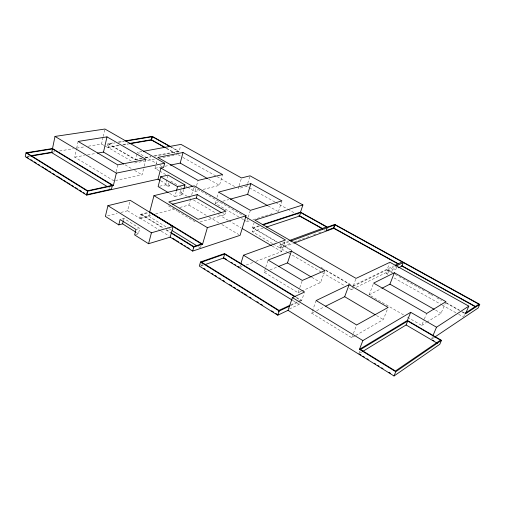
<?xml version="1.0" encoding="UTF-8"?>
<svg xmlns="http://www.w3.org/2000/svg" width="505" height="505" viewBox="0 0 505 505"><rect width="100%" height="100%" fill="white"/><g stroke="black" fill="none" stroke-linecap="round" stroke-linejoin="round"><path stroke-width="0.38" stroke-dasharray="2.52 1.89" d="M113.915 180.84L74.74 157.15L76.52 148.918M76.684 148.173L78.142 141.438M88.306 146.21L101.537 144.02L103.077 137.272M103.247 136.527L104.952 129.028M104.636 145.831L107.123 147.283L107.937 143.755L114.155 142.719M131.313 161.076L108.026 147.473L108.846 143.944L115.052 142.909M116.087 171.719L117.715 164.876M107.937 143.755L135.548 159.814L137.006 153.886M123.555 220.028L123.933 218.495L139.784 228.418L138.402 233.809L134.608 234.901M120.903 212.453L127.557 210.762L130.157 200.283M115.437 180.512L142.075 174.831L144.108 166.732M144.291 166L145.958 159.378M127.557 210.762L139.645 218.248L140.649 214.309L147.473 212.517M160.634 230.798L140.68 218.444L141.684 214.511L148.312 212.763M159.062 170.69L154.997 168.335L155.931 164.693M156.114 163.967L157.049 160.325M140.68 218.444L148.779 216.266L149.789 212.371M159.612 186.238L165.564 184.849L167.925 175.873M165.564 184.849L168.001 186.282L168.923 182.816M177.905 152.592L178.265 151.241L170.747 147.031M168.001 186.282L169.516 185.922L170.431 182.463M154.656 156.133L179.123 151.418L180.62 145.793M169.541 193.327L174.913 196.502L176.346 191.187M183.706 189.388L182.273 194.652L179.786 193.194L181.106 188.321M179.786 193.194L181.282 192.822L182.04 190.038M179.774 207.492L188.857 205.062L190.909 197.676M191.73 194.722L193.977 186.604M187.5 187.185L194.949 191.502L196.388 186.332M196.596 185.594L198.036 180.418M200.586 247.305L201.16 245.323M203.117 189.444L219.46 185.335L222.572 174.591M238.814 216.942L215.256 203.281L216.121 200.302M216.986 197.322L218.495 192.115M200.801 264.904L201.198 263.541M200.012 222.042L224.851 214.701L225.47 212.618M238.947 186.465L238.309 188.592L246.831 186.351L248.883 187.494M239.162 185.752L241.283 178.65M246.831 186.351L247.513 184.091M247.74 183.34L250.019 175.816M244.199 220.066L246.894 221.626L248.056 217.863M248.283 217.112L250.373 210.339M239.856 266.848L240.475 264.847M276.298 241.699L252.513 227.862L254.053 222.939M272.542 243.593L252.311 231.77L253.472 228.052L259.469 226.082M278.406 211.69L281.891 200.876M300.873 291.473L298.057 292.755L264.153 272.239L265.548 267.94M265.781 267.221L268.105 260.056M273.218 243.991L279.29 247.532L280.521 243.782L288.557 240.841M287.856 252.538L280.42 248.195L281.657 244.439L289.807 241.447M255.852 261.375L281.626 251.616L285.458 239.989M298.057 292.755L299.553 288.405M299.806 287.686L302.306 280.439M289.422 308.978L299.168 304.363L300.109 301.649M300.298 301.119L301.655 300.481L304.105 293.437M301.58 291.151L320.618 282.51L324.848 270.579M355.148 335.774L351.789 337.7L311.667 313.138L316.149 300.544M349.365 288.481L351.398 289.662L352.585 286.468M353.342 285.641L355.772 279.101M351.789 337.7L353.14 334.165M353.405 333.458L356.644 324.967M403.495 314.861L369.13 294.888L373.624 283.109M353.071 286.367L387 269.859L389.393 263.661M387.89 274.449L386.514 273.678L387.922 270.03L395.611 266.28M359.225 353.033L360.04 350.931M355.817 335.383L383.345 319.564L387.284 309.559M407.535 317.216L421.688 325.441L424.023 319.816M424.314 319.109L426.649 313.485M426.858 322.184L441.073 313.226L445.953 301.662M431.655 338.703L432.488 336.734M463.754 316.414L464.562 314.552M432.027 338.924L433.978 337.618M421.688 325.441L426.207 322.588M360.299 352.913L361.643 352.092M369.13 294.888L381.603 288.45M311.667 313.138L313.775 312.09M316.584 310.695L324.311 306.851M386.514 273.678L397.706 268.155M351.398 289.662L353.513 288.626M356.328 287.244L397.22 267.17M352.825 285.824L393.685 265.99M290.823 305.563L299.623 301.434M290.836 304.856L297.798 301.599M298.493 301.27L300.582 300.292L295.88 297.432M264.153 272.239L269.247 270.2M269.979 269.91L277.264 267M239.648 267.511L242.596 266.394M246.276 264.999L252.904 262.493M280.42 248.195L293.569 243.296M279.29 247.532L291.707 242.924M294.63 241.844L297.552 240.759M298.285 240.487L310.701 235.879M313.624 234.793L315.814 233.979M318.737 232.9L320.934 232.085M200.775 265.554L202.953 264.778M201.123 266.009L203.281 265.239M252.311 231.77L263.376 228.09M252.513 227.862L258.516 225.899M246.894 221.626L249.148 220.919M252.898 219.732L273.906 213.11M135.99 229.485L139.784 228.418M215.256 203.281L219.776 202.038M222.787 201.211L228.803 199.551M139.645 218.248L151.759 215.004M155.546 213.987L174.471 208.912M122.021 219L123.933 218.495M107.597 215.843L117.204 213.4M174.913 196.502L182.273 194.652M194.949 191.502L199.406 190.385M154.997 168.335L161.108 167.06M164.927 166.265L168.746 165.47M134.639 163.02L154.48 159.125M162.869 157.472L177.369 154.625M141.627 158.28L135.517 159.454L108.846 143.944M145.44 157.547L150.787 156.518M153.842 155.931L178.265 151.241M135.548 159.814L142.429 158.488M145.484 157.901L150.837 156.872M141.962 151.557L137.366 152.403L156.853 163.626M74.74 157.15L84.575 155.42M87.605 154.89L95.931 153.425M108.026 147.473L119.653 145.478M122.759 144.948L128.958 143.887M107.123 147.283L119.552 145.162M123.435 144.499L128.1 143.704M27.8 156.594L29.34 156.335M118.044 142.069L123.485 141.166M118.927 142.258L124.356 141.349M26.809 156.392L29.921 155.875M53.271 152.005L54.83 151.752M59.502 150.976L73.515 148.659M76.627 148.142L85.187 146.721M249.565 187.879L274.884 202M275.566 202.385L287.2 208.874M287.882 209.253L294.724 213.072M297.464 214.6L298.827 215.364M323.958 229.699L325.315 230.457M171.062 146.904L179.123 151.418M387.922 270.03L392.701 272.713M445.978 302.59L461.684 311.396M462.365 311.781L464.417 312.93M387 269.859L391.773 272.536M395.188 274.449L425.204 291.29M427.931 292.818L429.982 293.967M430.664 294.352L434.073 296.265M436.8 297.798L441.578 300.475M446.351 303.151L459.316 310.423M462.043 311.957L465.459 313.87M166.461 148.192L174.673 152.807M178.095 154.732L182.198 157.042M182.886 157.427L216.411 176.283M217.1 176.668L234.888 186.667M166.454 148.489L174.642 153.091M268.142 205.92L277.725 211.305M394.07 277.933L441.49 304.648M442.178 305.033L457.984 313.933M458.673 314.325L463.483 317.033M208.628 179.193L219.46 185.335M435.613 310.127L441.073 313.226M160.211 165.558L163.57 167.496M193.566 186.926L243.258 215.616M159.738 171.081L165.829 174.616M185.468 186.004L186.825 186.793M241.51 218.501L243.53 219.675M253.472 228.052L277.144 241.813M281.657 244.439L292.502 250.745M320.965 267.303L325.037 269.664M325.712 270.061L352.143 285.432M279.694 243.675L291.922 250.789M325.895 270.554L348.993 283.993M170.797 181.08L178.669 185.663M179.325 186.042L181.952 187.576M222.812 213.508L224.851 214.701M288.532 252.936L321.653 272.29M322.329 272.681L343.962 285.319M101.537 144.02L104.017 145.472M160.716 180.771L169.516 185.922M181.282 192.822L187.387 196.394M188.062 196.792L190.776 198.383M193.484 199.974L215.18 212.681M218.57 214.669L228.064 220.23M228.74 220.628L240.948 227.78M272.132 246.055L281.626 251.616M125.158 164.857L131.925 168.847M134.633 170.444L142.075 174.831M311.819 277.308L320.618 282.51M376.56 315.556L383.345 319.564M188.857 205.062L208.407 216.613M209.076 217.011L219.189 222.983M221.884 224.573L238.732 234.535M168.518 205.857L177.129 211.021M177.792 211.418L196.338 222.535M296.309 297.237L301.655 300.481M108.783 187.525L110.128 188.346M293.134 300.671L299.168 304.363M148.779 216.266L168.215 228.209M168.891 228.62L170.898 229.857M198.383 246.737L200.39 247.968M141.684 214.511L163.696 228.071M166.366 229.712L170.368 232.174M140.649 214.309L163.273 228.254M165.937 229.895L171.264 233.177M161.303 231.208L169.282 236.151M136.426 232.565L138.402 233.809"/><path stroke-width="0.76" d="M158.008 179.187L160.893 168.058L163.57 167.496L164.674 163.241L116.339 173.127L113.379 185.55L52.514 148.539L25.989 152.819L25.25 156.645L86.715 195.119L158.008 179.187L160.041 180.373M52.514 148.539L55.001 136.426L104.952 129.028L164.674 163.241M30.881 156.083L51.699 152.624L52.463 148.906L112.381 185.354L111.472 189.167L86.734 194.684L87.618 190.764L112.381 185.354M86.715 195.119L87.599 191.199L113.379 185.55M97.44 153.16L103.5 152.093L106.997 136.88L145.958 159.378L117.715 164.876L78.142 141.438L106.997 136.88M118.782 224.889L120.102 219.505L135.99 229.485L134.608 234.901L148.558 243.726L170.179 237.154L173.076 226.511L130.157 200.283L107.931 205.668L105.375 216.405L118.782 224.889L122.608 223.854L135.769 232.148M122.608 223.854L123.365 220.792M129.652 143.439L151.405 139.727L152.245 136.375L170.387 146.532M129.734 143.755L151.443 140.043L152.283 136.691L170.059 146.646M246.08 215.78L194.185 185.865L153.956 195.662L149.745 211.917L202.581 244.193L207.378 227.635L246.08 215.78L240.077 235.33L192.657 251.08L170.179 237.154M183.915 188.63L184.944 184.868L168.127 175.128L160.672 176.775L158.122 186.585L168.197 192.538M148.558 243.726L151.431 232.811L173.076 226.511M170.273 165.148L180.203 163.077L183.037 152.491L222.572 174.591L198.036 180.418L157.794 157.415L183.037 152.491M176.548 190.429L177.571 186.635L184.944 184.868M172.344 204.291L196.3 198.036L197.266 194.595L225.886 211.223L198.017 219.328L168.809 201.899L197.266 194.595M193.333 247.892L193.712 246.554L201.539 244.003L149.789 212.371M192.657 251.08L193.8 247.065L202.581 244.193M295.646 296.826L224.523 253.56L200.51 261.981L199.317 266.072L277.775 315.208L288.046 310.329L292.42 297.603L304.597 292.029L243.479 255.221L240.891 263.522M204.721 264.727L223.444 258.049L224.643 254.078L294.535 296.612M230.312 199.134L247.62 194.368L250.878 183.668L281.891 200.876L250.373 210.339L218.495 192.115L250.878 183.668M262.265 224.674L300.507 212.163L302.918 204.923L250.019 175.816L241.497 177.943L180.992 144.386L143.489 151.279M266.324 227.105L299.515 216.064L300.677 212.573L326.539 226.941L289.289 240.569M278.716 266.413L287.459 262.922L291.41 251.111L324.848 270.579L302.306 280.439L268.105 260.056L291.41 251.111M278.526 311.787L279 310.392L290.141 305.184M277.775 315.208L279.196 311.017L289.466 306.2M434.628 337.182L478.153 307.993L479.75 304.363L334.771 224.422L327.423 227.117L326.198 230.633L333.546 227.9L398.275 263.749M333.546 227.9L334.771 224.422M294.301 243.025L333.748 228.323L334.973 224.839L402.138 261.887L395.093 265.308M325.719 306.15L344.675 296.719L349.119 284.706L388.13 307.419L356.644 324.967L316.149 300.544L349.119 284.706M359.465 349.34L407.377 320.448L441.477 340.338L395.775 371.718L359.465 349.34L362.868 340.578L410.685 312.305L436.516 327.221L468.823 306.125L389.923 262.284L356.044 278.375L254.93 220.123L302.918 204.923M382.298 288.096L389.923 284.157L394.373 272.757L445.953 301.662L426.649 313.485L373.624 283.109L394.373 272.757M398.407 267.808L401.904 266.084L403.299 262.531L478.841 304.199L478.311 305.405M407.377 320.448L410.685 312.305M362.994 351.272L406.096 324.961L407.693 321.041L440.461 340.162L395.434 370.992L360.589 349.529L407.693 321.041M288.046 310.329L394.026 375.973L395.775 371.718M433.044 335.415L436.516 327.221M441.477 340.338L439.786 344.29L394.026 375.973M468.823 306.125L465.459 313.87L479.75 304.363M465.099 313.308L478.841 304.199M396.311 265.939L403.299 262.531M290.545 241.175L334.973 224.839M243.479 255.221L285.458 239.989L245.297 216.796M224.643 254.078L201.59 262.183L279 310.392M263.212 224.858L300.677 212.573M125.038 140.908L152.245 136.375M125.909 141.091L152.283 136.691M30.698 155.742L52.495 152.138M52.463 148.906L26.999 153.028L87.618 190.764M401.721 265.655L476.089 306.851M333.748 228.323L398.009 263.926M401.904 266.084L475.192 306.686M300.507 212.163L327.423 227.117M299.515 215.742L322.777 228.721M299.515 216.064L322.6 228.942M151.405 139.727L165.773 147.807M151.443 140.043L165.084 147.719M247.62 194.368L267.461 205.535M180.203 163.077L207.277 178.429M389.923 284.157L434.249 309.35M160.893 168.058L192.885 186.528M160.672 176.775L177.571 186.635M196.3 198.036L221.455 212.719M242.299 228.576L271.456 245.657M432.671 340.117L433.965 340.875M406.096 324.961L437.406 343.318M103.5 152.093L123.801 164.062M287.459 262.922L311.143 276.91M344.675 296.719L375.202 314.754M55.001 136.426L116.339 173.127M153.956 195.662L207.378 227.635M292.42 297.603L362.868 340.578M51.699 152.624L107.445 186.705M223.324 257.531L226.587 259.526M231.157 262.322L232.464 263.118M234.427 264.317L235.728 265.119M237.691 266.312L238.998 267.113M223.444 258.049L292.464 300.267M172.237 230.678L196.369 245.499M171.031 232.59L193.712 246.554M171.264 233.177L193.8 247.065M172.609 238.208L175.273 239.856M176.599 240.677L178.6 241.914M180.594 243.151L182.589 244.388M184.584 245.619L185.916 246.446M187.248 247.267L189.242 248.504M358.954 353.74L360.955 354.977M362.962 356.221L364.294 357.048M366.965 358.702L368.303 359.528M374.319 363.247L375.651 364.073M377.658 365.317L378.99 366.144M381.666 367.798L382.998 368.625M389.014 372.349L390.346 373.176M25.989 152.819L87.599 191.199M200.51 261.981L279.196 311.017M107.931 205.668L151.431 232.811M26.923 157.263L28.248 158.097M30.906 159.757L32.238 160.59M34.233 161.84L36.227 163.083M38.216 164.333L39.548 165.167M42.205 166.827L43.537 167.66M44.863 168.493L47.52 170.153M48.852 170.987L50.847 172.23M52.842 173.48L54.83 174.73M56.825 175.974L62.14 179.3M63.472 180.133L66.13 181.794M67.462 182.627L70.119 184.287M71.445 185.12L73.44 186.37M75.434 187.614L77.429 188.864M79.424 190.114L81.412 191.357M83.407 192.607L84.739 193.434M203.73 268.351L205.062 269.184M207.719 270.85L209.051 271.684M211.715 273.35L213.041 274.183M215.042 275.427L216.367 276.26M219.031 277.927L220.363 278.76M223.021 280.426L224.353 281.26M229.68 284.593L231.675 285.843M233.67 287.092L235.665 288.342M237.659 289.592L239.66 290.842M241.655 292.092L242.987 292.925M244.313 293.752L246.977 295.419M249.64 297.085L250.966 297.918M256.957 301.668L258.289 302.501M260.952 304.168L262.278 305.001M271.595 310.834L273.59 312.084M275.585 313.327L277.586 314.577"/></g></svg>
